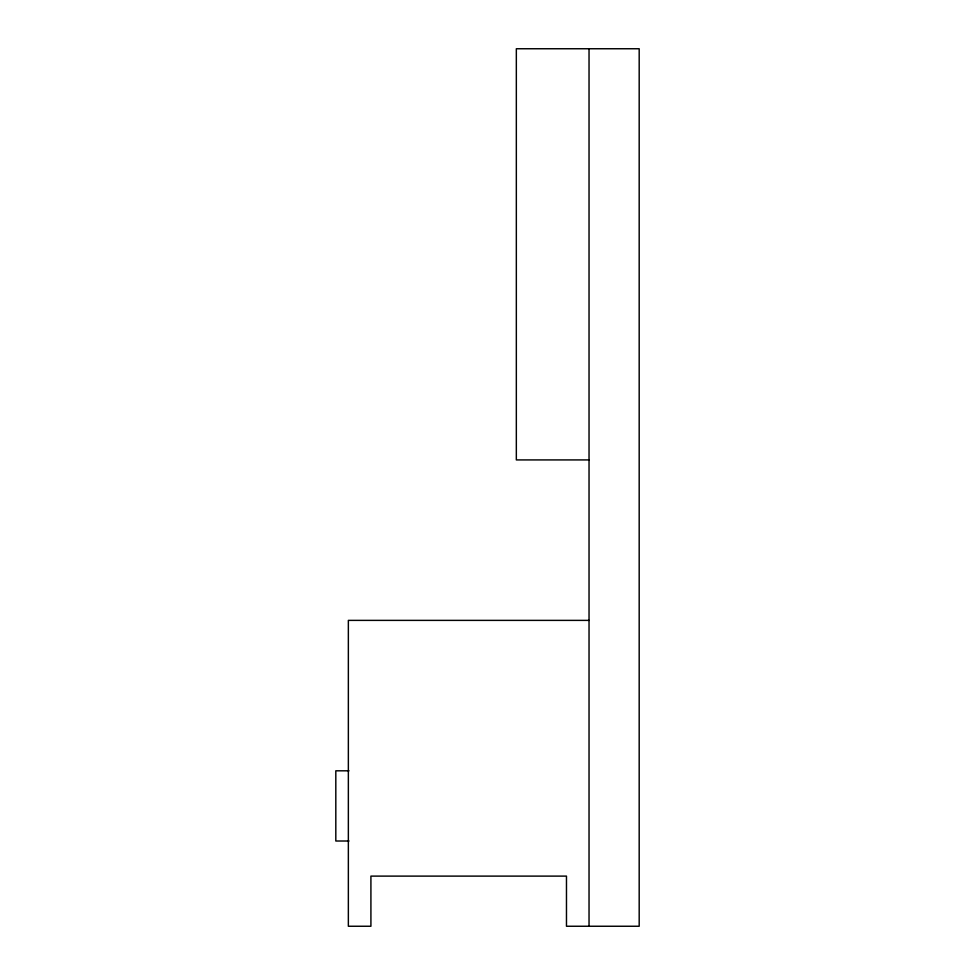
<?xml version="1.0" encoding="UTF-8"?>
<svg xmlns="http://www.w3.org/2000/svg" width="975" height="975" viewBox="0 0 975 975"><rect width="100%" height="100%" fill="white"/><g stroke="black" fill="none" stroke-linecap="round" stroke-linejoin="round"><path stroke-width="1.46" d="M589.034 459.92L516.336 459.92L516.336 48.75L639.186 48.75L639.186 926.25L566.475 926.25L566.475 876.111L370.914 876.111L370.914 926.25L348.355 926.25L348.355 620.38L589.034 620.38M348.977 770.811L335.814 770.811L335.814 841.011L348.977 841.011M589.034 48.75L589.034 926.25"/></g></svg>
